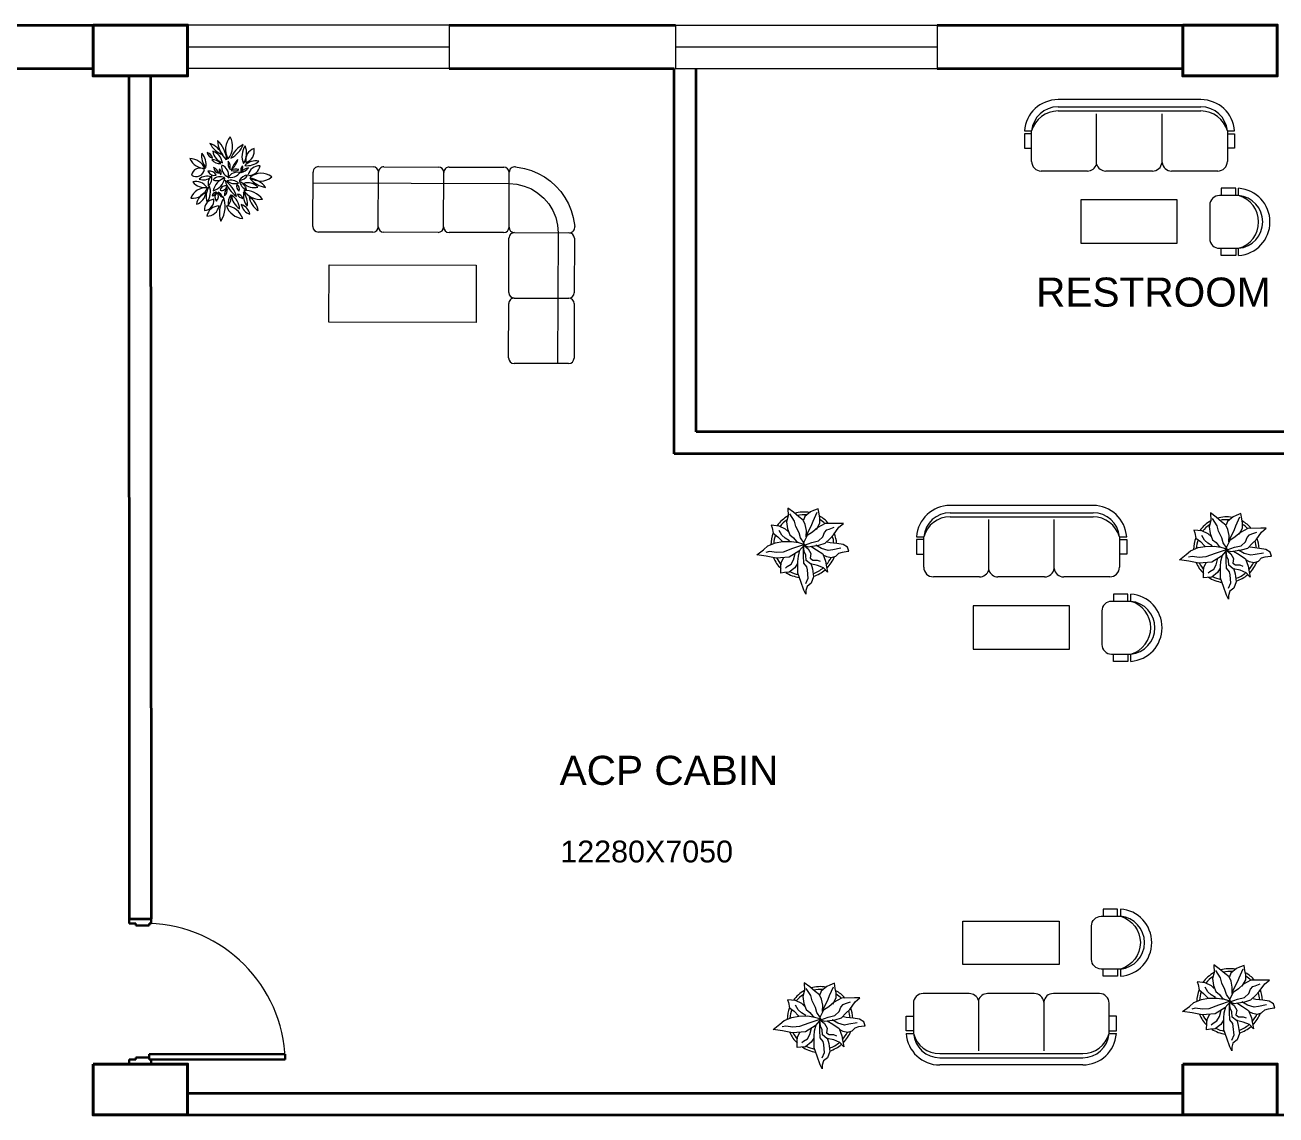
# Model space of a CAD drawing. Header units: millimetres. Extents: x 3079 to 579737, y 1565 to 1161826.
# Drawn here: x 99801 to 108412, y 439571 to 447071 of the extents above; entities that cross this region are included whole.
import ezdxf

# ---------------------------------------------------------------- set-up
doc = ezdxf.new("R2010")
doc.units = ezdxf.units.MM
for name, color, linetype, lineweight in [('1', 7, 'Continuous', 35), ('A_COL', 250, 'Continuous', 40), ('A_ELE1', 250, 'Continuous', 20), ('A_WIN-DOR', 250, 'Continuous', 30), ('IG-Area', 250, 'Continuous', 30), ('SILL', 251, 'Continuous', 18), ('WINDOW', 252, 'Continuous', 15)]:
    doc.layers.add(name, color=color, linetype=linetype, lineweight=lineweight)
doc.layers.add('FURNITURE', color=253, linetype='Continuous', lineweight=5, transparency=0.05)
doc.layers.add('TREES', color=72, linetype='Continuous', lineweight=5, transparency=0.05)
doc.styles.get("Standard").update_dxf_attribs({"font": 'arial.ttf'})

msp = doc.modelspace()

# ---------------------------------------------------------------- linework, layer by layer
at = {"layer": '1'}
for p, q in [((98678.8, 447070.9), (100919.9, 447070.9)), ((100269.9, 447070.9), (100919.9, 447070.9)), ((102719.9, 447070.9), (104278.8, 447070.9)), ((106078.8, 447070.9), (108419.9, 447070.9)), ((98678.8, 446770.9), (100269.9, 446770.9)), ((100515.6, 446720.9), (100519.3, 440920.9)), ((100665.6, 446720.9), (100669.3, 440921)), ((102719.9, 446770.9), (104269.9, 446770.9)), ((103944.9, 446770.9), (104269.9, 446770.9)), ((103944.9, 446770.9), (103944.9, 446770.9)), ((104269.9, 444120.9), (104269.9, 446770.9)), ((104419.9, 444270.9), (104419.9, 446770.9)), ((106078.8, 446770.9), (107769.9, 446770.9)), ((109794.9, 444270.9), (104419.9, 444270.9)), ((109794.9, 444120.9), (104269.9, 444120.9)), ((100519.3, 440920.9), (100669.3, 440921)), ((100669.9, 439921), (100669.9, 439920.9)), ((100919.9, 439720.9), (107769.9, 439720.9)), ((100294.9, 439570.9), (112794.9, 439570.9))]:
    msp.add_line(p, q, dxfattribs=at)
at = {"layer": 'A_COL'}
for points in [[(100269.9, 447070.9), (100269.9, 446720.9), (100919.9, 446720.9), (100919.9, 447070.9)], [(107769.9, 447070.9), (107769.9, 446720.9), (108419.9, 446720.9), (108419.9, 447070.9)], [(100269.9, 439920.9), (100269.9, 439570.9), (100919.9, 439570.9), (100919.9, 439920.9)], [(107769.9, 439920.9), (107769.9, 439570.9), (108419.9, 439570.9), (108419.9, 439920.9)]]:
    msp.add_lwpolyline(points, close=True, dxfattribs=at)
at = {"layer": 'A_ELE1', "transparency": 33554687}
msp.add_arc((100627, 439923.5), 965.8, 1.74202, 88.25781, dxfattribs=at)
at = {"layer": 'A_WIN-DOR'}
for p, q in [((100519.3, 440920.9), (100519.3, 440888.9)), ((101592.4, 439952.9), (101591.7, 439989.5))]:
    msp.add_line(p, q, dxfattribs=at)
at = {"layer": 'A_WIN-DOR', "transparency": 33554687}
for p, q in [((100519.3, 440888.9), (100565, 440888.9)), ((100670.9, 440920.9), (100520.9, 440920.9)), ((100565, 440888.9), (100565, 440875.2)), ((100565, 440875.2), (100656.4, 440875.2)), ((100656.4, 440888.9), (100669.3, 440888.9)), ((100669.3, 440888.9), (100669.3, 440920.9)), ((100656.4, 439989.5), (101591.7, 439989.5)), ((100519.3, 439920.9), (100519.3, 439952.9)), ((100519.3, 439952.9), (100565, 439952.9)), ((100669.3, 439920.9), (100519.3, 439920.9)), ((100565, 439952.9), (100565, 439966.6)), ((100565, 439966.6), (100656.4, 439966.6)), ((100656.4, 439952.9), (101592.4, 439952.9)), ((100669.3, 439952.9), (100702.1, 439952.9)), ((100669.3, 439952.9), (100669.3, 439920.9))]:
    msp.add_line(p, q, dxfattribs=at)
for points in [[(100656.4, 440888.9), (100656.4, 440875.2)], [(100656.4, 439952.9), (100656.4, 439989.5)]]:
    msp.add_lwpolyline(points, dxfattribs=at)
at = {"layer": 'FURNITURE'}
for p, q in [((107895.4, 446557.6), (106911.4, 446557.6)), ((106911.4, 446507.9), (107895.4, 446507.9)), ((106911.4, 446479.4), (107895.4, 446479.4)), ((107177.3, 446113.7), (107177.3, 446460.9)), ((107627.2, 446124.7), (107627.2, 446460.9)), ((106680, 446342.2), (106729.8, 446342.2)), ((106729.8, 446132.6), (106729.8, 446342.2)), ((108076.9, 446342.2), (108126.8, 446342.2)), ((108076.9, 446342.2), (108076.9, 446132.6)), ((101821.6, 446096.4), (102196.6, 446095.3)), ((101782.9, 445684), (101784, 446059)), ((102232.9, 445682.7), (102234, 446057.7)), ((102271.6, 446095), (102646.6, 446093.9)), ((102682.9, 445681.3), (102684, 446056.3)), ((102721.6, 446093.7), (103096.6, 446092.5)), ((103132.9, 445679.9), (103134, 446054.9)), ((103178.1, 446094.5), (103239.6, 446083.5)), ((103239.6, 446083.5), (103287.5, 446069.2)), ((103287.5, 446069.2), (103333.6, 446049.8)), ((103333.6, 446049.8), (103377.2, 446025.4)), ((103377.2, 446025.4), (103417.9, 445996.2)), ((107113.7, 446066.3), (106796.1, 446066.3)), ((107561.4, 446066.3), (107240.8, 446066.3)), ((108010.6, 446066.3), (107693.1, 446066.3)), ((101783.8, 445984), (103133.8, 445979.9)), ((103133.8, 445979.9), (103186.6, 445975.6)), ((103186.6, 445975.6), (103238, 445963.1)), ((103238, 445963.1), (103286.9, 445942.7)), ((103286.9, 445942.7), (103332, 445914.9)), ((103417.9, 445996.2), (103455.1, 445962.8)), ((103455.1, 445962.8), (103488.3, 445925.4)), ((103488.3, 445925.4), (103517.2, 445884.6)), ((108154.7, 445897.6), (108154.7, 445947.5)), ((103332, 445914.9), (103372.1, 445880.4)), ((103372.1, 445880.4), (103406.4, 445840)), ((103406.4, 445840), (103433.9, 445794.8)), ((103517.2, 445884.6), (103541.3, 445840.8)), ((103541.3, 445840.8), (103560.5, 445794.7)), ((107732.6, 445867.4), (107069.6, 445867.4)), ((107069.6, 445867.4), (107069.6, 445569)), ((107732.6, 445569), (107732.6, 445867.4)), ((103433.9, 445794.8), (103454, 445745.8)), ((103560.5, 445794.7), (103574.4, 445746.6)), ((103454, 445745.8), (103466.2, 445694.2)), ((103466.2, 445694.2), (103470.2, 445641.4)), ((103574.4, 445746.6), (103585, 445685.1)), ((102195.3, 445645.3), (101820.3, 445646.4)), ((102645.3, 445643.9), (102270.3, 445645)), ((103095.2, 445642.6), (102720.3, 445643.7)), ((103076.5, 445642.6), (103076.5, 445642.6)), ((103131.5, 445229.9), (103132.6, 445604.9)), ((103170.2, 445642.3), (103548, 445641.2)), ((103470.2, 445641.4), (103467.5, 444741.4)), ((103582.6, 445603.6), (103581.5, 445228.6)), ((107069.6, 445569), (107732.6, 445569)), ((108154.8, 445484.6), (108154.8, 445534.5)), ((101893.4, 445027.4), (101894.6, 445421.2)), ((101894.6, 445421.2), (102907.1, 445418.1)), ((102907.1, 445418.1), (102905.9, 445024.4)), ((103130.1, 444779.9), (103131.3, 445154.9)), ((103168.9, 445192.3), (103543.9, 445191.2)), ((103581.3, 445153.6), (103580.1, 444778.6)), ((102905.9, 445024.4), (101893.4, 445027.4)), ((103542.5, 444741.2), (103167.5, 444742.3)), ((107152.8, 443765.1), (106168.8, 443765.1)), ((106168.8, 443715.3), (107152.8, 443715.4)), ((106168.8, 443686.8), (107152.8, 443686.9)), ((106434.7, 443321.1), (106434.7, 443668.4)), ((106884.6, 443332.2), (106884.6, 443668.4)), ((105937.4, 443549.6), (105987.2, 443549.6)), ((105987.2, 443340), (105987.2, 443549.6)), ((107334.3, 443549.6), (107384.2, 443549.6)), ((107334.3, 443549.6), (107334.3, 443340)), ((106371.1, 443273.7), (106053.5, 443273.7)), ((106818.8, 443273.7), (106498.2, 443273.7)), ((107268, 443273.7), (106950.5, 443273.7)), ((107412.1, 443105.1), (107412.1, 443154.9)), ((106990, 443074.8), (106327, 443074.8)), ((106327, 443074.8), (106327, 442776.5)), ((106990, 442776.5), (106990, 443074.8)), ((106327, 442776.5), (106990, 442776.5)), ((107412.2, 442692), (107412.2, 442741.9)), ((107341, 440988.1), (107341, 440938.2)), ((106255.9, 440605.3), (106255.9, 440903.6)), ((106255.9, 440903.6), (106918.9, 440903.6)), ((106918.9, 440903.6), (106918.9, 440605.3)), ((106918.9, 440605.3), (106255.9, 440605.3)), ((107341, 440575.1), (107341, 440525.2)), ((105916.1, 440340.1), (105916.1, 440130.5)), ((106300, 440406.4), (105982.4, 440406.4)), ((106363.5, 440358.9), (106363.5, 440011.7)), ((106747.7, 440406.4), (106427.1, 440406.4)), ((106813.5, 440347.9), (106813.5, 440011.7)), ((107196.9, 440406.4), (106879.3, 440406.4)), ((107263.2, 440130.5), (107263.2, 440340.1)), ((105866.2, 440130.5), (105916.1, 440130.5)), ((107263.2, 440130.5), (107313.1, 440130.5)), ((106097.7, 439993.2), (107081.6, 439993.2)), ((106097.7, 439964.7), (107081.6, 439964.7)), ((107081.6, 439915), (106097.7, 439915))]:
    msp.add_line(p, q, dxfattribs=at)
for points in [[(106729.8, 446322.3), (106680, 446322.3), (106680, 446222.8), (106729.8, 446222.8)], [(108076.9, 446322.3), (108126.8, 446322.3), (108126.8, 446222.8), (108076.9, 446222.8)], [(108134.9, 445897.6), (108134.9, 445947.5), (108035.4, 445947.5), (108035.4, 445897.6)], [(108134.9, 445534.5), (108134.9, 445484.6), (108035.4, 445484.6), (108035.4, 445534.5)], [(105987.2, 443529.7), (105937.4, 443529.7), (105937.4, 443430.3), (105987.2, 443430.3)], [(107334.3, 443529.7), (107384.2, 443529.7), (107384.2, 443430.3), (107334.3, 443430.3)], [(107392.3, 443105.1), (107392.3, 443154.9), (107292.8, 443154.9), (107292.8, 443105)], [(107392.3, 442741.9), (107392.3, 442692), (107292.8, 442692), (107292.8, 442741.9)], [(107321.1, 440938.2), (107321.1, 440988.1), (107221.7, 440988.1), (107221.7, 440938.2)], [(107321.1, 440575.1), (107321.1, 440525.2), (107221.7, 440525.2), (107221.7, 440575.1)], [(105916.1, 440150.3), (105866.2, 440150.3), (105866.2, 440249.8), (105916.1, 440249.8)], [(107263.2, 440150.4), (107313.1, 440150.4), (107313.1, 440249.8), (107263.2, 440249.8)]]:
    msp.add_lwpolyline(points, dxfattribs=at)
for points in [[(108154.7, 445897.6), (108022.2, 445897.6, 0.414214), (107955.9, 445831.3), (107955.9, 445600.8, 0.414214), (108022.2, 445534.5), (108154.8, 445534.5)], [(108154.8, 445534.5, 0.755929), (108154.7, 445897.6, 0.755929)], [(107412.1, 443105.1), (107279.6, 443105, 0.414214), (107213.3, 443038.8), (107213.3, 442808.2, 0.414214), (107279.6, 442741.9), (107412.2, 442741.9)], [(107412.2, 442741.9, 0.755929), (107412.1, 443105.1, 0.755929)], [(107341, 440575.1), (107208.4, 440575.1, -0.414214), (107142.1, 440641.3), (107142.1, 440871.9, -0.414214), (107208.4, 440938.2), (107341, 440938.2)], [(107341, 440938.2, -0.755929), (107341, 440575.1, -0.755929)]]:
    msp.add_lwpolyline(points, format="xyb", dxfattribs=at)
for centre, radius, start, end in [((106911.4, 446325.6), 232, 90.00101, 175.90496), ((107895.4, 446325.6), 232, 4.09705, 90.00101), ((106911.4, 446325.6), 182.3, 90.00101, 174.7851), ((106911.4, 446290.7), 188.7, 90.00101, 164.17439), ((107895.4, 446325.6), 182.3, 5.21692, 90.00101), ((107895.4, 446290.7), 188.7, 15.82763, 90.00101), ((101821.5, 446058.9), 37.5, 89.82677, 179.82677), ((106796.1, 446132.6), 66.3, 180.00101, 270.00101), ((107113.7, 446132.6), 66.3, 270.00101, 343.47753), ((107240.8, 446132.6), 66.3, 196.52448, 270.00101), ((107561.4, 446132.6), 66.3, 270.00101, 353.2071), ((107693.1, 446132.6), 66.3, 186.79492, 270.00101), ((108010.6, 446132.6), 66.3, 270.00101, 0.00101), ((102196.5, 446057.8), 37.5, 359.82677, 89.82677), ((102271.5, 446057.5), 37.5, 89.82677, 179.82677), ((102646.5, 446056.4), 37.5, 359.82677, 89.82677), ((102721.5, 446056.2), 37.5, 89.82677, 179.82677), ((103096.5, 446055), 37.5, 359.82677, 89.82677), ((103171.5, 446057.5), 37.5, 79.8561, 179.82677), ((108138.2, 445716), 232, 274.09705, 85.90496), ((108138.2, 445716), 182.3, 275.21692, 84.7851), ((101820.4, 445683.9), 37.5, 179.82677, 269.82677), ((102195.4, 445682.8), 37.5, 269.82677, 359.82677), ((102270.4, 445682.5), 37.5, 179.82677, 269.82677), ((102645.4, 445681.4), 37.5, 269.82677, 359.82677), ((102720.4, 445681.2), 37.5, 179.82677, 269.82677), ((103095.4, 445680.1), 37.5, 269.82677, 359.82677), ((103170.4, 445679.8), 37.5, 179.82677, 269.82677), ((103548.1, 445678.7), 37.5, 269.82677, 9.79743), ((103170.1, 445604.8), 37.5, 89.82677, 179.82677), ((103545.1, 445603.7), 37.5, 359.82677, 89.82677), ((103168.8, 445154.8), 37.5, 89.82677, 179.82677), ((103169, 445229.8), 37.5, 179.82677, 269.82677), ((103544, 445228.7), 37.5, 269.82677, 359.82677), ((103543.8, 445153.7), 37.5, 359.82677, 89.82677), ((103167.6, 444779.8), 37.5, 179.82677, 269.82677), ((103542.6, 444778.7), 37.5, 269.82677, 359.82677), ((106168.8, 443533), 232, 90.00101, 175.90496), ((106168.8, 443533), 182.3, 90.00101, 174.7851), ((106168.8, 443498.1), 188.7, 90.00101, 164.17439), ((107152.8, 443533), 232, 4.09705, 90.00101), ((107152.8, 443533), 182.3, 5.21692, 90.00101), ((107152.8, 443498.1), 188.7, 15.82763, 90.00101), ((106053.5, 443340), 66.3, 180.00101, 270.00101), ((106371.1, 443340), 66.3, 270.00101, 343.47753), ((106498.2, 443340), 66.3, 196.52448, 270.00101), ((106818.8, 443340), 66.3, 270.00101, 353.2071), ((106950.5, 443340), 66.3, 186.79492, 270.00101), ((107268, 443340), 66.3, 270.00101, 0.00101), ((107395.6, 442923.5), 232, 274.09705, 85.90496), ((107395.6, 442923.5), 182.3, 275.21692, 84.7851), ((107324.4, 440756.6), 232, 274.09705, 85.90496), ((107324.4, 440756.6), 182.3, 275.21692, 84.7851), ((105982.4, 440340.1), 66.3, 90.00101, 180.00101), ((106300, 440340.1), 66.3, 16.52448, 90.00101), ((106427.1, 440340.1), 66.3, 90.00101, 163.47753), ((106747.7, 440340.1), 66.3, 6.79492, 90.00101), ((106879.3, 440340.1), 66.3, 90.00101, 173.2071), ((107196.9, 440340.1), 66.3, 0.00101, 90.00101), ((106097.7, 440147), 232, 184.09705, 270.00101), ((106097.7, 440147), 182.3, 185.21692, 270.00101), ((106097.7, 440181.9), 188.7, 195.82763, 270.00101), ((107081.6, 440147.1), 232, 270.00101, 355.90496), ((107081.6, 440147.1), 182.3, 270.00101, 354.7851), ((107081.6, 440181.9), 188.7, 270.00101, 344.17439)]:
    msp.add_arc(centre, radius, start, end, dxfattribs=at)
at = {"layer": 'SILL'}
for p, q in [((102719.9, 447070.9), (100919.9, 447070.9)), ((104278.8, 447070.9), (106078.8, 447070.9)), ((102719.9, 446770.9), (100919.9, 446770.9)), ((104278.8, 446770.9), (106078.8, 446770.9))]:
    msp.add_line(p, q, dxfattribs=at)
at = {"layer": 'TREES'}
for p, q in [((105054.4, 443694.4), (105043.4, 443651.7)), ((105089.9, 443717.8), (105051.9, 443747.2)), ((105051.9, 443747.2), (105054.4, 443694.4)), ((105098.4, 443657.7), (105065.3, 443708)), ((105127.8, 443687.1), (105089.9, 443717.8)), ((105158.4, 443663.8), (105127.8, 443687.1)), ((105169.1, 443688.8), (105160.1, 443664.4)), ((105207.4, 443720.9), (105169.1, 443688.8)), ((105228.1, 443729.9), (105207.4, 443720.9)), ((105251.2, 443717.1), (105224.1, 443655.4)), ((105261.4, 443742.8), (105228.1, 443729.9)), ((105266.4, 443706.7), (105261.4, 443742.8)), ((105272.9, 443677.3), (105266.4, 443706.7)), ((107998.9, 443684.1), (107961, 443713.5)), ((107961, 443713.5), (107963.5, 443660.8)), ((108116.5, 443687.2), (108078.1, 443655.1)), ((108137.1, 443696.2), (108116.5, 443687.2)), ((108170.5, 443709.1), (108137.1, 443696.2)), ((108175.5, 443673.1), (108170.5, 443709.1)), ((104993.2, 443623.3), (104937.9, 443629.6)), ((104937.9, 443629.6), (104944.2, 443610)), ((104944.2, 443610), (104951.5, 443573.3)), ((105035.9, 443602.7), (104993.2, 443623.3)), ((105055.5, 443584.1), (105035.9, 443602.7)), ((105043.4, 443651.7), (105049.4, 443605)), ((105049.4, 443605), (105065.3, 443562.2)), ((105107, 443621), (105098.4, 443657.7)), ((105129.1, 443575.6), (105107, 443621)), ((105170.7, 443633.1), (105158.4, 443663.8)), ((105179.3, 443592.9), (105170.7, 443633.1)), ((105215.1, 443631), (105179.3, 443560.6)), ((105224.1, 443655.4), (105215.1, 443631)), ((105257.6, 443612.5), (105222.2, 443581.8)), ((105248.5, 443600.2), (105271.6, 443642.7)), ((105307.9, 443640.6), (105257.6, 443612.5)), ((105271.6, 443642.7), (105272.9, 443677.3)), ((105397.3, 443641.9), (105307.9, 443640.6)), ((105320.2, 443596.4), (105336, 443602.7)), ((105336, 443602.7), (105371.4, 443614.8)), ((105365.4, 443562.2), (105403.3, 443614.8)), ((105435.2, 443641.9), (105397.3, 443641.9)), ((105403.3, 443614.8), (105435.2, 443641.9)), ((107963.5, 443660.8), (107952.5, 443618)), ((107952.5, 443618), (107958.5, 443571.3)), ((108007.5, 443624.1), (107974.3, 443674.3)), ((108036.9, 443653.5), (107998.9, 443684.1)), ((108016, 443587.4), (108007.5, 443624.1)), ((108067.5, 443630.1), (108036.9, 443653.5)), ((108079.8, 443599.5), (108067.5, 443630.1)), ((108078.1, 443655.1), (108069.2, 443630.7)), ((108088.3, 443559.2), (108079.8, 443599.5)), ((108133.2, 443621.8), (108124.2, 443597.4)), ((108160.2, 443683.5), (108133.2, 443621.8)), ((108157.5, 443566.5), (108180.7, 443609)), ((108216.9, 443607), (108166.7, 443578.8)), ((108181.9, 443643.7), (108175.5, 443673.1)), ((108180.7, 443609), (108181.9, 443643.7)), ((108306.3, 443608.2), (108216.9, 443607)), ((108344.3, 443608.2), (108306.3, 443608.2)), ((108312.4, 443581.1), (108344.3, 443608.2)), ((104951.5, 443573.3), (104982.1, 443549.9)), ((104967.3, 443508.2), (105015.3, 443516.8)), ((104982.1, 443549.9), (105014, 443518)), ((105010.3, 443559.7), (104993.2, 443591.6)), ((105033.6, 443540.1), (105010.3, 443559.7)), ((105015.3, 443516.8), (105076.3, 443518)), ((105064.2, 443521.8), (105033.6, 443540.1)), ((105065.3, 443562.2), (105091.1, 443542.6)), ((105076.3, 443518), (105124.1, 443510.7)), ((105091.1, 443542.6), (105110.7, 443516.8)), ((105110.7, 443516.8), (105120.5, 443513.2)), ((105138.9, 443541.4), (105129.1, 443575.6)), ((105164.5, 443504.7), (105138.9, 443541.4)), ((105185.3, 443557.2), (105159.7, 443507)), ((105178, 443548.7), (105179.3, 443592.9)), ((105222.2, 443581.8), (105185.3, 443557.2)), ((105216, 443510.7), (105262.4, 443520.5)), ((105262.4, 443520.5), (105293.1, 443548.7)), ((105293.1, 443548.7), (105304.1, 443578.1)), ((105304.1, 443578.1), (105320.2, 443596.4)), ((105307.9, 443505.7), (105339.8, 443536.4)), ((105339.8, 443536.4), (105365.4, 443562.2)), ((107902.2, 443589.7), (107847, 443595.9)), ((107847, 443595.9), (107853.3, 443576.3)), ((107853.3, 443576.3), (107860.6, 443539.6)), ((107860.6, 443539.6), (107891.2, 443516.3)), ((107891.2, 443516.3), (107923.1, 443484.4)), ((107945, 443569), (107902.2, 443589.7)), ((107919.3, 443526.1), (107902.2, 443558)), ((107942.7, 443506.5), (107919.3, 443526.1)), ((107964.5, 443550.5), (107945, 443569)), ((107958.5, 443571.3), (107974.3, 443528.6)), ((107974.3, 443528.6), (108000.2, 443509)), ((108038.1, 443541.9), (108016, 443587.4)), ((108047.9, 443507.7), (108038.1, 443541.9)), ((108094.4, 443523.6), (108068.8, 443473.3)), ((108087.1, 443515), (108088.3, 443559.2)), ((108124.2, 443597.4), (108088.3, 443526.9)), ((108131.3, 443548.2), (108094.4, 443523.6)), ((108166.7, 443578.8), (108131.3, 443548.2)), ((108171.5, 443486.9), (108202.1, 443515)), ((108202.1, 443515), (108213.2, 443544.4)), ((108213.2, 443544.4), (108229.2, 443562.8)), ((108229.2, 443562.8), (108245.1, 443569)), ((108245.1, 443569), (108280.5, 443581.1)), ((108248.8, 443502.7), (108274.5, 443528.6)), ((108274.5, 443528.6), (108312.4, 443581.1)), ((104837.7, 443425), (104884.2, 443460.5)), ((104884.2, 443460.5), (104914.8, 443486.1)), ((104924.6, 443448.2), (104900, 443442.1)), ((104914.8, 443486.1), (104967.3, 443508.2)), ((104974.8, 443440.9), (104924.6, 443448.2)), ((105018.8, 443444.6), (104974.8, 443440.9)), ((105084.9, 443469), (105018.8, 443444.6)), ((105127.8, 443449.4), (105060.5, 443409)), ((105165.7, 443495.9), (105084.9, 443469)), ((105091.1, 443390.6), (105102.2, 443434.8)), ((105124.1, 443510.7), (105169.5, 443497.2)), ((105124.1, 443415.2), (105133.9, 443456.7)), ((105169.5, 443497.2), (105127.8, 443449.4)), ((105158.4, 443481.3), (105157.2, 443417.5)), ((105159.7, 443507), (105165.7, 443492.4)), ((105159.7, 443486.1), (105165.7, 443487.4)), ((105164.5, 443448.2), (105159.7, 443486.1)), ((105162.2, 443491.1), (105192.6, 443481.3)), ((105176.8, 443422.5), (105164.5, 443448.2)), ((105165.7, 443492.4), (105216, 443510.7)), ((105165.7, 443487.4), (105192.6, 443466.5)), ((105192.6, 443481.3), (105264.9, 443492.4)), ((105192.6, 443466.5), (105211.2, 443433.6)), ((105211.2, 443433.6), (105204.9, 443401.7)), ((105209.9, 443485.1), (105249.1, 443460.5)), ((105283.3, 443467.8), (105245.4, 443491.1)), ((105249.1, 443460.5), (105291.8, 443432.3)), ((105264.9, 443492.4), (105307.9, 443505.7)), ((105330, 443455.7), (105283.3, 443467.8)), ((105291.8, 443432.3), (105311.4, 443382.1)), ((105342.1, 443508.2), (105322.5, 443512)), ((105360.4, 443460.5), (105330, 443455.7)), ((105388.7, 443503.4), (105342.1, 443508.2)), ((105415.6, 443470.3), (105360.4, 443460.5)), ((105381.2, 443416.5), (105403.3, 443437.1)), ((105432.7, 443495.9), (105388.7, 443503.4)), ((105403.3, 443437.1), (105427.9, 443444.6)), ((105427.9, 443444.6), (105464.6, 443449.4)), ((105462.1, 443477.6), (105432.7, 443495.9)), ((105471.9, 443450.7), (105462.1, 443477.6)), ((105464.6, 443449.4), (105471.9, 443450.7)), ((107746.8, 443391.4), (107793.2, 443426.8)), ((107793.2, 443426.8), (107823.9, 443452.5)), ((107823.9, 443452.5), (107876.4, 443474.6)), ((107876.4, 443474.6), (107924.3, 443483.1)), ((107924.3, 443483.1), (107985.4, 443484.4)), ((107993.9, 443435.4), (107927.9, 443411)), ((107973.3, 443488.1), (107942.7, 443506.5)), ((107985.4, 443484.4), (108033.1, 443477.1)), ((108074.8, 443462.3), (107993.9, 443435.4)), ((108000.2, 443509), (108019.8, 443483.1)), ((108019.8, 443483.1), (108029.6, 443479.6)), ((108033.1, 443477.1), (108078.5, 443463.5)), ((108078.5, 443463.5), (108036.9, 443415.8)), ((108073.5, 443471), (108047.9, 443507.7)), ((108067.5, 443447.7), (108066.3, 443383.9)), ((108068.8, 443473.3), (108074.8, 443458.7)), ((108068.8, 443452.5), (108074.8, 443453.7)), ((108073.5, 443414.5), (108068.8, 443452.5)), ((108071.3, 443457.5), (108101.7, 443447.7)), ((108074.8, 443458.7), (108125, 443477.1)), ((108074.8, 443453.7), (108101.7, 443432.9)), ((108101.7, 443447.7), (108174, 443458.7)), ((108101.7, 443432.9), (108120.2, 443399.9)), ((108119, 443451.4), (108158.2, 443426.8)), ((108125, 443477.1), (108171.5, 443486.9)), ((108192.3, 443434.1), (108154.4, 443457.5)), ((108158.2, 443426.8), (108200.9, 443398.7)), ((108174, 443458.7), (108216.9, 443472.1)), ((108239, 443422), (108192.3, 443434.1)), ((108216.9, 443472.1), (108248.8, 443502.7)), ((108251.1, 443474.6), (108231.5, 443478.3)), ((108269.5, 443426.8), (108239, 443422)), ((108297.8, 443469.8), (108251.1, 443474.6)), ((108324.7, 443436.6), (108269.5, 443426.8)), ((108341.8, 443462.3), (108297.8, 443469.8)), ((108371.2, 443443.9), (108341.8, 443462.3)), ((108380.9, 443417), (108371.2, 443443.9)), ((104902.5, 443416.5), (104837.7, 443425)), ((104971.1, 443401.7), (104902.5, 443416.5)), ((105060.5, 443409), (104971.1, 443401.7)), ((105003, 443299.9), (105004.2, 443344.1)), ((105004.2, 443344.1), (105006.5, 443373.5)), ((105006.5, 443373.5), (105023.8, 443407.7)), ((105034.9, 443334.3), (105048.2, 443345.4)), ((105048.2, 443345.4), (105074, 443361.2)), ((105074, 443361.2), (105091.1, 443390.6)), ((105119.3, 443366.2), (105100.9, 443336.9)), ((105120.5, 443379.6), (105124.1, 443415.2)), ((105120.5, 443340.4), (105120.5, 443379.6)), ((105157.2, 443417.5), (105159.7, 443367.5)), ((105159.7, 443367.5), (105180.5, 443342.9)), ((105178, 443387.1), (105176.8, 443422.5)), ((105208.7, 443362.5), (105178, 443387.1)), ((105180.5, 443342.9), (105184.1, 443322)), ((105204.9, 443401.7), (105223.3, 443389.4)), ((105255.1, 443352.7), (105208.7, 443362.5)), ((105209.9, 443367.5), (105221, 443328.1)), ((105223.3, 443389.4), (105253.9, 443389.4)), ((105253.9, 443389.4), (105274.7, 443382.1)), ((105298.1, 443335.6), (105255.1, 443352.7)), ((105293.1, 443426.3), (105317.7, 443412.7)), ((105311.4, 443382.1), (105318.9, 443342.9)), ((105317.7, 443412.7), (105353.1, 443406.7)), ((105318.9, 443342.9), (105325, 443306.2)), ((105353.1, 443406.7), (105381.2, 443416.5)), ((107811.6, 443382.8), (107746.8, 443391.4)), ((107833.7, 443414.5), (107809.1, 443408.5)), ((107880.1, 443368), (107811.6, 443382.8)), ((107883.9, 443407.2), (107833.7, 443414.5)), ((107969.5, 443375.3), (107880.1, 443368)), ((107927.9, 443411), (107883.9, 443407.2)), ((107915.6, 443339.9), (107932.9, 443374.1)), ((108036.9, 443415.8), (107969.5, 443375.3)), ((107983.1, 443327.6), (108000.2, 443357)), ((108000.2, 443357), (108011.2, 443401.2)), ((108029.6, 443345.9), (108033.1, 443381.6)), ((108029.6, 443306.7), (108029.6, 443345.9)), ((108033.1, 443381.6), (108042.9, 443423.1)), ((108066.3, 443383.9), (108068.8, 443333.8)), ((108085.8, 443388.9), (108073.5, 443414.5)), ((108087.1, 443353.4), (108085.8, 443388.9)), ((108117.7, 443328.8), (108087.1, 443353.4)), ((108120.2, 443399.9), (108114, 443368)), ((108114, 443368), (108132.3, 443355.7)), ((108132.3, 443355.7), (108163, 443355.7)), ((108163, 443355.7), (108183.8, 443348.4)), ((108200.9, 443398.7), (108220.5, 443348.4)), ((108202.1, 443392.6), (108226.7, 443379.1)), ((108220.5, 443348.4), (108228, 443309.2)), ((108226.7, 443379.1), (108262.2, 443373)), ((108262.2, 443373), (108290.3, 443382.8)), ((108290.3, 443382.8), (108312.4, 443403.5)), ((108312.4, 443403.5), (108337, 443411)), ((108337, 443411), (108373.7, 443415.8)), ((108373.7, 443415.8), (108380.9, 443417)), ((105029.9, 443303.7), (105003, 443299.9)), ((105061.7, 443306.2), (105029.9, 443303.7)), ((105100.9, 443336.9), (105061.7, 443306.2)), ((105120.5, 443298.7), (105120.5, 443340.4)), ((105141.4, 443241.2), (105120.5, 443298.7)), ((105190.3, 443263.3), (105173, 443226.6)), ((105184.1, 443322), (105190.3, 443263.3)), ((105228.3, 443274.3), (105213.5, 443230.1)), ((105221, 443328.1), (105228.3, 443274.3)), ((105325, 443306.2), (105298.1, 443335.6)), ((107912, 443266.3), (107913.3, 443310.5)), ((107938.9, 443270), (107912, 443266.3)), ((107913.3, 443310.5), (107915.6, 443339.9)), ((107970.8, 443272.5), (107938.9, 443270)), ((107943.9, 443300.7), (107957.3, 443311.7)), ((107957.3, 443311.7), (107983.1, 443327.6)), ((108010, 443303.2), (107970.8, 443272.5)), ((108028.3, 443332.6), (108010, 443303.2)), ((108029.6, 443265), (108029.6, 443306.7)), ((108050.4, 443207.5), (108029.6, 443265)), ((108068.8, 443333.8), (108089.6, 443309.2)), ((108089.6, 443309.2), (108093.1, 443288.4)), ((108093.1, 443288.4), (108099.4, 443229.6)), ((108164.2, 443319), (108117.7, 443328.8)), ((108119, 443333.8), (108130, 443294.4)), ((108130, 443294.4), (108137.3, 443240.6)), ((108207.1, 443301.9), (108164.2, 443319)), ((108234, 443272.5), (108207.1, 443301.9)), ((108228, 443309.2), (108234, 443272.5)), ((105162.2, 443182.4), (105141.4, 443241.2)), ((105175.5, 443154.2), (105162.2, 443182.4)), ((105176.8, 443180.1), (105175.5, 443154.2)), ((105184.1, 443208.2), (105176.8, 443180.1)), ((105213.5, 443230.1), (105184.1, 443208.2)), ((108071.3, 443148.7), (108050.4, 443207.5)), ((108099.4, 443229.6), (108082.1, 443192.9)), ((108093.1, 443174.5), (108085.8, 443146.4)), ((108122.5, 443196.4), (108093.1, 443174.5)), ((108137.3, 443240.6), (108122.5, 443196.4)), ((108084.6, 443120.5), (108071.3, 443148.7)), ((108085.8, 443146.4), (108084.6, 443120.5)), ((108021.4, 440575.4), (107983.5, 440604.8)), ((107983.5, 440604.8), (107986, 440552)), ((108159.6, 440587.5), (108138.9, 440578.5)), ((108192.9, 440600.4), (108159.6, 440587.5)), ((108197.9, 440564.3), (108192.9, 440600.4)), ((107986, 440552), (107974.9, 440509.3)), ((107974.9, 440509.3), (107981, 440462.6)), ((108029.9, 440515.3), (107996.8, 440565.6)), ((108059.3, 440544.7), (108021.4, 440575.4)), ((108038.5, 440478.6), (108029.9, 440515.3)), ((108090, 440521.4), (108059.3, 440544.7)), ((108102.3, 440490.7), (108090, 440521.4)), ((108100.6, 440546.4), (108091.6, 440522)), ((108138.9, 440578.5), (108100.6, 440546.4)), ((108155.6, 440513.1), (108146.7, 440488.7)), ((108182.7, 440574.8), (108155.6, 440513.1)), ((108180, 440457.8), (108203.1, 440500.3)), ((108204.4, 440534.9), (108197.9, 440564.3)), ((108203.1, 440500.3), (108204.4, 440534.9)), ((108328.8, 440499.5), (108239.4, 440498.2)), ((108366.7, 440499.5), (108328.8, 440499.5)), ((108334.8, 440472.4), (108366.7, 440499.5)), ((105166.8, 440428.6), (105155.7, 440385.8)), ((105202.2, 440451.9), (105164.3, 440481.3)), ((105164.3, 440481.3), (105166.8, 440428.6)), ((105210.7, 440391.9), (105177.6, 440442.1)), ((105240.1, 440421.3), (105202.2, 440451.9)), ((105270.8, 440397.9), (105240.1, 440421.3)), ((105281.4, 440423), (105272.4, 440398.6)), ((105319.7, 440455.1), (105281.4, 440423)), ((105340.4, 440464), (105319.7, 440455.1)), ((105363.5, 440451.3), (105336.4, 440389.6)), ((105373.7, 440477), (105340.4, 440464)), ((105378.7, 440440.9), (105373.7, 440477)), ((105385.2, 440411.5), (105378.7, 440440.9)), ((107924.7, 440480.9), (107869.5, 440487.2)), ((107869.5, 440487.2), (107875.7, 440467.6)), ((107875.7, 440467.6), (107883, 440430.9)), ((107883, 440430.9), (107913.7, 440407.6)), ((107967.4, 440460.3), (107924.7, 440480.9)), ((107941.8, 440417.4), (107924.7, 440449.3)), ((107965.1, 440397.8), (107941.8, 440417.4)), ((107987, 440441.7), (107967.4, 440460.3)), ((107981, 440462.6), (107996.8, 440419.9)), ((107996.8, 440419.9), (108022.6, 440400.3)), ((108060.6, 440433.2), (108038.5, 440478.6)), ((108070.4, 440399), (108060.6, 440433.2)), ((108116.9, 440414.8), (108091.2, 440364.6)), ((108110.8, 440450.5), (108102.3, 440490.7)), ((108109.6, 440406.3), (108110.8, 440450.5)), ((108146.7, 440488.7), (108110.8, 440418.2)), ((108153.7, 440439.5), (108116.9, 440414.8)), ((108189.2, 440470.1), (108153.7, 440439.5)), ((108239.4, 440498.2), (108189.2, 440470.1)), ((108224.6, 440406.3), (108235.6, 440435.7)), ((108235.6, 440435.7), (108251.7, 440454)), ((108251.7, 440454), (108267.5, 440460.3)), ((108267.5, 440460.3), (108303, 440472.4)), ((108271.3, 440394), (108296.9, 440419.9)), ((108296.9, 440419.9), (108334.8, 440472.4)), ((105105.5, 440357.5), (105050.3, 440363.7)), ((105050.3, 440363.7), (105056.5, 440344.1)), ((105056.5, 440344.1), (105063.8, 440307.5)), ((105148.2, 440336.9), (105105.5, 440357.5)), ((105167.8, 440318.3), (105148.2, 440336.9)), ((105155.7, 440385.8), (105161.8, 440339.1)), ((105161.8, 440339.1), (105177.6, 440296.4)), ((105219.3, 440355.2), (105210.7, 440391.9)), ((105241.4, 440309.7), (105219.3, 440355.2)), ((105283.1, 440367.3), (105270.8, 440397.9)), ((105291.6, 440327.1), (105283.1, 440367.3)), ((105327.5, 440365.2), (105291.6, 440294.7)), ((105336.4, 440389.6), (105327.5, 440365.2)), ((105370, 440346.6), (105334.5, 440316)), ((105360.8, 440334.3), (105383.9, 440376.9)), ((105420.2, 440374.8), (105370, 440346.6)), ((105383.9, 440376.9), (105385.2, 440411.5)), ((105416.4, 440312.2), (105432.5, 440330.6)), ((105509.6, 440376), (105420.2, 440374.8)), ((105432.5, 440330.6), (105448.3, 440336.9)), ((105448.3, 440336.9), (105483.8, 440348.9)), ((105477.7, 440296.4), (105515.6, 440348.9)), ((105547.5, 440376), (105509.6, 440376)), ((105515.6, 440348.9), (105547.5, 440376)), ((107815.7, 440318.1), (107846.3, 440343.8)), ((107846.3, 440343.8), (107898.9, 440365.9)), ((107898.9, 440365.9), (107946.8, 440374.4)), ((107913.7, 440407.6), (107945.5, 440375.7)), ((107946.8, 440374.4), (108007.9, 440375.7)), ((107995.8, 440379.4), (107965.1, 440397.8)), ((108007.9, 440375.7), (108055.6, 440368.4)), ((108097.3, 440353.6), (108016.4, 440326.7)), ((108022.6, 440400.3), (108042.2, 440374.4)), ((108042.2, 440374.4), (108052, 440370.9)), ((108055.6, 440368.4), (108101, 440354.8)), ((108101, 440354.8), (108059.3, 440307.1)), ((108096, 440362.3), (108070.4, 440399)), ((108090, 440339), (108088.7, 440275.2)), ((108091.2, 440364.6), (108097.3, 440350)), ((108091.2, 440343.8), (108097.3, 440345)), ((108096, 440305.8), (108091.2, 440343.8)), ((108093.7, 440348.8), (108124.1, 440339)), ((108097.3, 440350), (108147.5, 440368.4)), ((108097.3, 440345), (108124.1, 440324.2)), ((108124.1, 440339), (108196.5, 440350)), ((108141.4, 440342.7), (108180.6, 440318.1)), ((108147.5, 440368.4), (108194, 440378.2)), ((108214.8, 440325.4), (108176.9, 440348.8)), ((108194, 440378.2), (108224.6, 440406.3)), ((108196.5, 440350), (108239.4, 440363.4)), ((108239.4, 440363.4), (108271.3, 440394)), ((108273.6, 440365.9), (108254, 440369.6)), ((108320.3, 440361.1), (108273.6, 440365.9)), ((108347.1, 440327.9), (108291.9, 440318.1)), ((108364.2, 440353.6), (108320.3, 440361.1)), ((108393.6, 440335.2), (108364.2, 440353.6)), ((108403.4, 440308.3), (108393.6, 440335.2)), ((105027.1, 440220.3), (105079.7, 440242.4)), ((105063.8, 440307.5), (105094.5, 440284.1)), ((105079.7, 440242.4), (105127.6, 440251)), ((105094.5, 440284.1), (105126.3, 440252.2)), ((105122.6, 440293.9), (105105.5, 440325.8)), ((105145.9, 440274.3), (105122.6, 440293.9)), ((105127.6, 440251), (105188.7, 440252.2)), ((105176.6, 440256), (105145.9, 440274.3)), ((105177.6, 440296.4), (105203.4, 440276.8)), ((105188.7, 440252.2), (105236.4, 440244.9)), ((105203.4, 440276.8), (105223, 440251)), ((105223, 440251), (105232.8, 440247.4)), ((105236.4, 440244.9), (105281.8, 440231.4)), ((105251.2, 440275.6), (105241.4, 440309.7)), ((105276.8, 440238.9), (105251.2, 440275.6)), ((105297.6, 440291.4), (105272, 440241.2)), ((105272, 440241.2), (105278.1, 440226.6)), ((105278.1, 440226.6), (105328.3, 440244.9)), ((105290.4, 440282.9), (105291.6, 440327.1)), ((105334.5, 440316), (105297.6, 440291.4)), ((105328.3, 440244.9), (105374.8, 440254.7)), ((105374.8, 440254.7), (105405.4, 440282.9)), ((105405.4, 440282.9), (105416.4, 440312.2)), ((105420.2, 440239.9), (105452.1, 440270.5)), ((105454.4, 440242.4), (105434.8, 440246.2)), ((105452.1, 440270.5), (105477.7, 440296.4)), ((105501.1, 440237.6), (105454.4, 440242.4)), ((107769.2, 440282.7), (107815.7, 440318.1)), ((107834, 440274.1), (107769.2, 440282.7)), ((107856.1, 440305.8), (107831.5, 440299.8)), ((107902.6, 440259.3), (107834, 440274.1)), ((107906.4, 440298.5), (107856.1, 440305.8)), ((107992, 440266.6), (107902.6, 440259.3)), ((107950.3, 440302.3), (107906.4, 440298.5)), ((107938, 440231.2), (107955.3, 440265.4)), ((108016.4, 440326.7), (107950.3, 440302.3)), ((108059.3, 440307.1), (107992, 440266.6)), ((108005.6, 440218.9), (108022.6, 440248.3)), ((108022.6, 440248.3), (108033.7, 440292.5)), ((108052, 440237.2), (108055.6, 440272.9)), ((108055.6, 440272.9), (108065.4, 440314.4)), ((108088.7, 440275.2), (108091.2, 440225.1)), ((108108.3, 440280.2), (108096, 440305.8)), ((108109.6, 440244.7), (108108.3, 440280.2)), ((108140.2, 440220.1), (108109.6, 440244.7)), ((108124.1, 440324.2), (108142.7, 440291.2)), ((108142.7, 440291.2), (108136.4, 440259.3)), ((108136.4, 440259.3), (108154.8, 440247)), ((108154.8, 440247), (108185.4, 440247)), ((108180.6, 440318.1), (108223.3, 440290)), ((108185.4, 440247), (108206.3, 440239.7)), ((108261.5, 440313.3), (108214.8, 440325.4)), ((108223.3, 440290), (108242.9, 440239.7)), ((108224.6, 440283.9), (108249.2, 440270.4)), ((108249.2, 440270.4), (108284.6, 440264.3)), ((108291.9, 440318.1), (108261.5, 440313.3)), ((108284.6, 440264.3), (108312.8, 440274.1)), ((108312.8, 440274.1), (108334.8, 440294.8)), ((108334.8, 440294.8), (108359.4, 440302.3)), ((108359.4, 440302.3), (108396.1, 440307.1)), ((108396.1, 440307.1), (108403.4, 440308.3)), ((104950, 440159.2), (104996.5, 440194.7)), ((105014.8, 440150.7), (104950, 440159.2)), ((104996.5, 440194.7), (105027.1, 440220.3)), ((105036.9, 440182.4), (105012.3, 440176.3)), ((105087.2, 440175.1), (105036.9, 440182.4)), ((105131.1, 440178.8), (105087.2, 440175.1)), ((105197.2, 440203.2), (105131.1, 440178.8)), ((105240.1, 440183.6), (105172.8, 440143.2)), ((105278.1, 440230.1), (105197.2, 440203.2)), ((105203.4, 440124.8), (105214.5, 440169)), ((105236.4, 440149.4), (105246.2, 440190.9)), ((105281.8, 440231.4), (105240.1, 440183.6)), ((105270.8, 440215.5), (105269.5, 440151.7)), ((105272, 440220.3), (105278.1, 440221.6)), ((105276.8, 440182.4), (105272, 440220.3)), ((105274.5, 440225.3), (105304.9, 440215.5)), ((105289.1, 440156.7), (105276.8, 440182.4)), ((105278.1, 440221.6), (105304.9, 440200.7)), ((105290.4, 440121.3), (105289.1, 440156.7)), ((105304.9, 440215.5), (105377.3, 440226.6)), ((105304.9, 440200.7), (105323.5, 440167.8)), ((105323.5, 440167.8), (105317.2, 440135.9)), ((105322.2, 440219.3), (105361.4, 440194.7)), ((105395.6, 440202), (105357.7, 440225.3)), ((105361.4, 440194.7), (105404.1, 440166.5)), ((105377.3, 440226.6), (105420.2, 440239.9)), ((105442.3, 440189.9), (105395.6, 440202)), ((105404.1, 440166.5), (105423.7, 440116.3)), ((105405.4, 440160.5), (105430, 440146.9)), ((105472.7, 440194.7), (105442.3, 440189.9)), ((105527.9, 440204.5), (105472.7, 440194.7)), ((105493.6, 440150.7), (105515.6, 440171.3)), ((105545, 440230.1), (105501.1, 440237.6)), ((105515.6, 440171.3), (105540.2, 440178.8)), ((105540.2, 440178.8), (105576.9, 440183.6)), ((105574.4, 440211.8), (105545, 440230.1)), ((105584.2, 440184.9), (105574.4, 440211.8)), ((105576.9, 440183.6), (105584.2, 440184.9)), ((107934.5, 440157.6), (107935.7, 440201.8)), ((107961.4, 440161.3), (107934.5, 440157.6)), ((107935.7, 440201.8), (107938, 440231.2)), ((107993.3, 440163.8), (107961.4, 440161.3)), ((107966.4, 440192), (107979.7, 440203)), ((107979.7, 440203), (108005.6, 440218.9)), ((108032.4, 440194.5), (107993.3, 440163.8)), ((108050.8, 440223.9), (108032.4, 440194.5)), ((108052, 440198), (108052, 440237.2)), ((108052, 440156.3), (108052, 440198)), ((108072.9, 440098.8), (108052, 440156.3)), ((108091.2, 440225.1), (108112.1, 440200.5)), ((108112.1, 440200.5), (108115.6, 440179.7)), ((108115.6, 440179.7), (108121.9, 440120.9)), ((108186.7, 440210.3), (108140.2, 440220.1)), ((108141.4, 440225.1), (108152.5, 440185.7)), ((108152.5, 440185.7), (108159.8, 440131.9)), ((108229.6, 440193.2), (108186.7, 440210.3)), ((108256.5, 440163.8), (108229.6, 440193.2)), ((108242.9, 440239.7), (108250.4, 440200.5)), ((108250.4, 440200.5), (108256.5, 440163.8)), ((105083.4, 440135.9), (105014.8, 440150.7)), ((105172.8, 440143.2), (105083.4, 440135.9)), ((105115.3, 440034.1), (105116.5, 440078.3)), ((105116.5, 440078.3), (105118.8, 440107.7)), ((105118.8, 440107.7), (105136.1, 440141.9)), ((105147.2, 440068.5), (105160.5, 440079.6)), ((105160.5, 440079.6), (105186.4, 440095.4)), ((105213.2, 440071), (105174.1, 440040.4)), ((105186.4, 440095.4), (105203.4, 440124.8)), ((105231.6, 440100.4), (105213.2, 440071)), ((105232.8, 440113.8), (105236.4, 440149.4)), ((105232.8, 440074.6), (105232.8, 440113.8)), ((105232.8, 440032.9), (105232.8, 440074.6)), ((105269.5, 440151.7), (105272, 440101.7)), ((105272, 440101.7), (105292.9, 440077.1)), ((105321, 440096.7), (105290.4, 440121.3)), ((105292.9, 440077.1), (105296.4, 440056.2)), ((105317.2, 440135.9), (105335.6, 440123.6)), ((105367.5, 440086.9), (105321, 440096.7)), ((105322.2, 440101.7), (105333.3, 440062.3)), ((105335.6, 440123.6), (105366.2, 440123.6)), ((105366.2, 440123.6), (105387.1, 440116.3)), ((105410.4, 440069.8), (105367.5, 440086.9)), ((105437.3, 440040.4), (105410.4, 440069.8)), ((105423.7, 440116.3), (105431.2, 440077.1)), ((105430, 440146.9), (105465.4, 440140.9)), ((105431.2, 440077.1), (105437.3, 440040.4)), ((105465.4, 440140.9), (105493.6, 440150.7)), ((108093.7, 440040), (108072.9, 440098.8)), ((108121.9, 440120.9), (108104.6, 440084.2)), ((108145, 440087.7), (108115.6, 440065.8)), ((108159.8, 440131.9), (108145, 440087.7)), ((105142.2, 440037.9), (105115.3, 440034.1)), ((105174.1, 440040.4), (105142.2, 440037.9)), ((105253.7, 439975.3), (105232.8, 440032.9)), ((105302.7, 439997.4), (105285.4, 439960.7)), ((105296.4, 440056.2), (105302.7, 439997.4)), ((105340.6, 440008.5), (105325.8, 439964.3)), ((105333.3, 440062.3), (105340.6, 440008.5)), ((108107.1, 440011.8), (108093.7, 440040)), ((108108.3, 440037.7), (108107.1, 440011.8)), ((108115.6, 440065.8), (108108.3, 440037.7)), ((105274.5, 439916.5), (105253.7, 439975.3)), ((105287.9, 439888.4), (105274.5, 439916.5)), ((105289.1, 439914.2), (105287.9, 439888.4)), ((105296.4, 439942.4), (105289.1, 439914.2)), ((105325.8, 439964.3), (105296.4, 439942.4))]:
    msp.add_line(p, q, dxfattribs=at)
for centre, radius, start, end in [((101331.3, 446288.8), 205.6, 183.41873, 225.39983), ((100984.7, 446127.4), 205.6, 4.53602, 46.51712), ((101314.9, 446215.4), 133.3, 139.42787, 209.00393), ((101097.4, 446236.9), 133.3, 319.66391, 29.23996), ((101123.9, 446166.3), 108, 168.1935, 223.93078), ((100940.3, 446113.4), 108, 348.1935, 43.93078), ((101102.9, 446203), 48.9, 191.864, 256.6403), ((101043.8, 446145.4), 48.9, 11.864, 76.6403), ((101219.1, 446332.2), 163.6, 207.56488, 249.5031), ((101016.8, 446103.3), 163.6, 27.56488, 69.5031), ((101064.7, 446111), 96, 7.63365, 71.74377), ((101189.8, 446214.8), 96, 187.63365, 251.74377), ((101141.8, 446308.7), 172.2, 296.2348, 339.29047), ((101379.1, 446093.3), 172.2, 116.2348, 159.29047), ((101424.3, 446168.3), 129.5, 146.39877, 203.16968), ((101197.4, 446189), 129.5, 326.39877, 23.16968), ((101401.2, 446143), 80.9, 106.96583, 192.40253), ((101298.6, 446202.9), 80.9, 286.96583, 12.40253), ((100936.5, 446040.1), 111.5, 21.77965, 90.208), ((101038.1, 446196.7), 111.5, 203.8778, 272.30615), ((101094, 446070.7), 72.3, 41.08117, 96.24431), ((101140.6, 446190.1), 72.3, 221.08117, 276.24431), ((101227.9, 446092.9), 73, 168.41066, 248.26612), ((101129.3, 446039.7), 73, 348.41066, 68.26612), ((101273, 446119.9), 74.2, 168.78172, 215.7764), ((101140.1, 446091), 74.2, 348.78172, 35.7764), ((101128.2, 446186), 144.9, 308.72754, 343.77815), ((101362.4, 446036.3), 144.9, 131.01206, 166.06267), ((101257.1, 446090), 43.7, 312.28925, 17.19677), ((101330.5, 446072.8), 43.7, 136.35542, 201.26294), ((101392.4, 446023.1), 113, 80.93406, 134.058), ((101331.6, 446215.9), 113, 260.93406, 314.058), ((101413.8, 446024.5), 77, 86.18905, 169.07202), ((101342.8, 446113.2), 77, 268.27195, 351.15491), ((101004.5, 446029.6), 56.9, 56.68064, 171.88996), ((100979.4, 446085.2), 56.9, 236.68064, 351.88996), ((101053.9, 445951.7), 79.3, 69.01655, 131.85408), ((101029.4, 446084.8), 79.3, 249.01655, 311.85408), ((101073.7, 446019), 47.5, 22.96137, 105.94065), ((101104.4, 446083.1), 47.5, 202.96137, 285.94065), ((101129.7, 445979), 68.5, 127.39643, 192.10769), ((101019.6, 446017.9), 68.5, 308.9452, 13.65646), ((101146.4, 445960), 67.3, 66.07438, 137.75633), ((101122.8, 446067.3), 67.3, 247.0725, 318.75445), ((101065.4, 446038.6), 112.8, 286.31974, 349.11198), ((101207.9, 445909), 112.8, 106.31974, 169.11198), ((101086.8, 446045.4), 46.6, 6.31033, 73.72599), ((101146.2, 446095.3), 46.6, 186.31033, 253.72599), ((101172.1, 446065.4), 35, 154.43518, 228.16204), ((101117.2, 446054.4), 35, 334.43518, 48.16204), ((101219.8, 446095.1), 72.7, 248.00973, 331.46575), ((101261.7, 445985.3), 72.7, 70.28055, 153.73657), ((101250.3, 446019.9), 60.2, 67.987, 119.84856), ((101240.7, 446126.6), 60.2, 250.4246, 302.28617), ((101340.1, 445964.1), 74.4, 95.03886, 149.92857), ((101269.2, 446075.5), 74.4, 275.03886, 329.92857), ((101357.6, 446003.9), 87.4, 102.06507, 142.73551), ((101268.3, 446140.3), 87.4, 283.67361, 324.34405), ((101481.9, 446121.2), 169.3, 217.64188, 261.72648), ((101323.5, 445850.2), 169.3, 37.64188, 81.72648), ((101427.2, 445934.2), 116.8, 51.62469, 131.0806), ((101423, 446113.8), 116.8, 231.62469, 311.0806), ((101045.1, 445841.2), 109.6, 84.11451, 159.49113), ((100953.7, 445988.6), 109.6, 264.11451, 339.49113), ((100977.5, 445901.5), 92.5, 35.1735, 102.45934), ((101032.6, 446045.9), 92.5, 215.83011, 283.11595), ((101171.4, 445893.3), 123.3, 144.96811, 199.61265), ((100954.3, 445922.7), 123.3, 324.96811, 19.61265), ((101181.1, 445927.3), 37.7, 71.84772, 168.06402), ((101156, 445970.9), 37.7, 251.84772, 348.06402), ((101227, 445901.9), 53.7, 127.89604, 186.65153), ((101140.6, 445938.1), 53.7, 307.89604, 6.65153), ((101063.6, 445833.1), 202.4, 16.62363, 55.54244), ((101372.1, 446057.9), 202.4, 196.62363, 235.54244), ((101218.9, 445921.4), 81.6, 49.85588, 107.99777), ((101246.3, 446061.3), 81.6, 229.85588, 287.99777), ((101294.5, 445962.2), 38.4, 160.20718, 240.54464), ((101239.6, 445941.8), 38.4, 340.20718, 60.54464), ((101247.3, 445920), 80.3, 13.02088, 67.74338), ((101355.8, 446012.3), 80.3, 193.02088, 247.74338), ((101334.1, 445885.1), 100.2, 45.25678, 106.02271), ((101377, 446052.6), 100.2, 225.25678, 286.02271), ((101423.9, 446015.4), 144.3, 215.93934, 274.71765), ((101318, 445788), 144.3, 35.35347, 94.13178), ((100953, 445926), 93, 288.58104, 355.09111), ((101075.2, 445830), 93, 108.58104, 175.09111), ((101106.2, 445802.4), 69.4, 94.28499, 187.14996), ((101032.2, 445862.9), 69.4, 274.28499, 7.14996), ((101123.6, 445887.6), 35.8, 100.76652, 168.11113), ((101081.9, 445930.2), 35.8, 280.76652, 348.11113), ((101151.6, 445886.9), 43.2, 131.56588, 219.41429), ((101089.5, 445891.8), 43.2, 311.56588, 39.41429), ((101103.2, 445868.6), 59, 16.79183, 62.95424), ((101186.5, 445938.2), 59, 196.79183, 242.95424), ((101316.1, 445778.3), 176.9, 145.69374, 198.87019), ((101002.7, 445820.8), 176.9, 325.69374, 24.26093), ((101300.7, 445843.7), 101.9, 144.18188, 187.76029), ((101118.9, 445891.9), 101.9, 322.56194, 6.14035), ((101160.6, 445800.9), 118, 2.50261, 58.01844), ((101341, 445906.2), 118, 182.50261, 238.01844), ((101260, 445865.6), 42.3, 17.07149, 85.43176), ((101303.8, 445920.2), 42.3, 197.07149, 265.43176), ((101429.8, 445901.7), 125.7, 170.9857, 218.34418), ((101207, 445843.4), 125.7, 350.9857, 38.34418), ((101481.8, 445912.3), 140.4, 189.43295, 237.55435), ((101268, 445770.8), 140.4, 9.43295, 57.55435), ((101137.2, 445741.4), 84.8, 90.09275, 170.11536), ((101053.5, 445840.8), 84.8, 270.09275, 350.11536), ((101174.8, 445694.8), 132.7, 19.53477, 84.35613), ((101312.9, 445871.2), 132.7, 199.53477, 264.35613), ((101378.3, 445854.3), 90.4, 191.82791, 251.35084), ((101260.9, 445750.2), 90.4, 11.82791, 71.35084), ((105161.3, 443493.7), 226, 118.34547, 144.45412), ((105161.3, 443493.7), 226, 79.70378, 106.12808), ((105161.3, 443493.7), 207.1, 84.18858, 102.40281), ((105161.3, 443493.7), 226, 40.66057, 61.33926), ((108070.3, 443460.1), 226, 79.70378, 106.12808), ((105161.3, 443493.7), 207.1, 123.38678, 142.07557), ((105161.3, 443493.7), 207.1, 45.08351, 57.50228), ((108070.3, 443460.1), 226, 118.34547, 144.45412), ((108070.3, 443460.1), 207.1, 123.38678, 142.07557), ((108070.3, 443460.1), 207.1, 84.18858, 102.40281), ((108070.3, 443460.1), 226, 40.66057, 61.33926), ((108070.3, 443460.1), 207.1, 45.08351, 57.50228), ((105161.3, 443493.7), 226, 158.58617, 179.74423), ((105161.3, 443493.7), 207.1, 160.65586, 177.50575), ((105161.3, 443493.7), 207.1, 3.26994, 17.40025), ((105161.3, 443493.7), 226, 2.50299, 20.45628), ((108070.3, 443460.1), 226, 158.58617, 179.74423), ((108070.3, 443460.1), 207.1, 160.65586, 177.50575), ((108070.3, 443460.1), 207.1, 3.26994, 17.40025), ((108070.3, 443460.1), 226, 2.50299, 20.45628), ((105161.3, 443493.7), 226, 202.97684, 225.84728), ((105161.3, 443493.7), 207.1, 206.27612, 221.1349), ((105161.3, 443493.7), 207.1, 318.47558, 335.33471), ((105161.3, 443493.7), 226, 314.80206, 339.18037), ((108070.3, 443460.1), 226, 202.97684, 225.84728), ((108070.3, 443460.1), 207.1, 206.27612, 221.1349), ((108070.3, 443460.1), 207.1, 318.47558, 335.33471), ((108070.3, 443460.1), 226, 314.80206, 339.18037), ((105161.3, 443493.7), 226, 236.95629, 262.29504), ((105161.3, 443493.7), 207.1, 242.68987, 259.53455), ((105161.3, 443493.7), 207.1, 287.98642, 310.5771), ((105161.3, 443493.7), 226, 287.12296, 310.98158), ((108070.3, 443460.1), 226, 236.95629, 262.29504), ((108070.3, 443460.1), 207.1, 242.68987, 259.53455), ((108070.3, 443460.1), 207.1, 287.98642, 310.5771), ((108070.3, 443460.1), 226, 287.12296, 310.98158), ((108092.8, 440351.4), 226, 118.34547, 144.45412), ((108092.8, 440351.4), 207.1, 123.38678, 142.07557), ((108092.8, 440351.4), 226, 79.70378, 106.12808), ((108092.8, 440351.4), 207.1, 84.18858, 102.40281), ((108092.8, 440351.4), 226, 40.66057, 61.33926), ((108092.8, 440351.4), 207.1, 45.08351, 57.50228), ((105273.6, 440227.9), 226, 118.34547, 144.45412), ((105273.6, 440227.9), 226, 79.70378, 106.12808), ((105273.6, 440227.9), 207.1, 84.18858, 102.40281), ((105273.6, 440227.9), 226, 40.66057, 61.33926), ((108092.8, 440351.4), 226, 158.58617, 179.74423), ((108092.8, 440351.4), 207.1, 160.65586, 177.50575), ((108092.8, 440351.4), 207.1, 3.26994, 17.40025), ((108092.8, 440351.4), 226, 2.50299, 20.45628), ((105273.6, 440227.9), 207.1, 123.38678, 142.07557), ((105273.6, 440227.9), 207.1, 45.08351, 57.50228), ((105273.6, 440227.9), 226, 158.58617, 179.74423), ((105273.6, 440227.9), 207.1, 160.65586, 177.50575), ((105273.6, 440227.9), 207.1, 3.26994, 17.40025), ((105273.6, 440227.9), 226, 2.50299, 20.45628), ((108092.8, 440351.4), 226, 202.97684, 225.84728), ((108092.8, 440351.4), 207.1, 206.27612, 221.1349), ((108092.8, 440351.4), 207.1, 318.47558, 335.33471), ((108092.8, 440351.4), 226, 314.80206, 339.18037), ((108092.8, 440351.4), 226, 236.95629, 262.29504), ((108092.8, 440351.4), 207.1, 242.68987, 259.53455), ((108092.8, 440351.4), 207.1, 287.98642, 310.5771), ((108092.8, 440351.4), 226, 287.12296, 310.98158), ((105273.6, 440227.9), 226, 202.97684, 225.84728), ((105273.6, 440227.9), 207.1, 206.27612, 221.1349), ((105273.6, 440227.9), 207.1, 287.98642, 310.5771), ((105273.6, 440227.9), 207.1, 318.47558, 335.33471), ((105273.6, 440227.9), 226, 314.80206, 339.18037), ((105273.6, 440227.9), 226, 236.95629, 262.29504), ((105273.6, 440227.9), 207.1, 242.68987, 259.53455), ((105273.6, 440227.9), 226, 287.12296, 310.98158)]:
    msp.add_arc(centre, radius, start, end, dxfattribs=at)
at = {"layer": 'WINDOW'}
for p, q in [((100919.9, 447070.9), (100919.9, 446770.9)), ((102719.9, 447070.9), (102719.9, 446770.9)), ((104278.8, 447070.9), (104278.8, 446770.9)), ((106078.8, 447070.9), (106078.8, 446770.9)), ((100919.9, 446920.9), (102719.9, 446920.9)), ((104278.8, 446920.9), (106078.8, 446920.9))]:
    msp.add_line(p, q, dxfattribs=at)

# ---------------------------------------------------------------- texts
at = {"layer": 'IG-Area', "attachment_point": 1}
for s, insert, char_height in [('{\\H0.4x;RESTROOM}  ', (106760.4, 445333.2), 500), (' ACP CABIN  ', (103403.4, 442042.5), 200), ('12280X7050', (103485.9, 441458.9), 150)]:
    msp.add_mtext_dynamic_manual_height_columns(s, width=38356.189, gutter_width=12.5, heights=[0], dxfattribs=dict(at, insert=insert, char_height=char_height))

doc.saveas('drawing.dxf')
